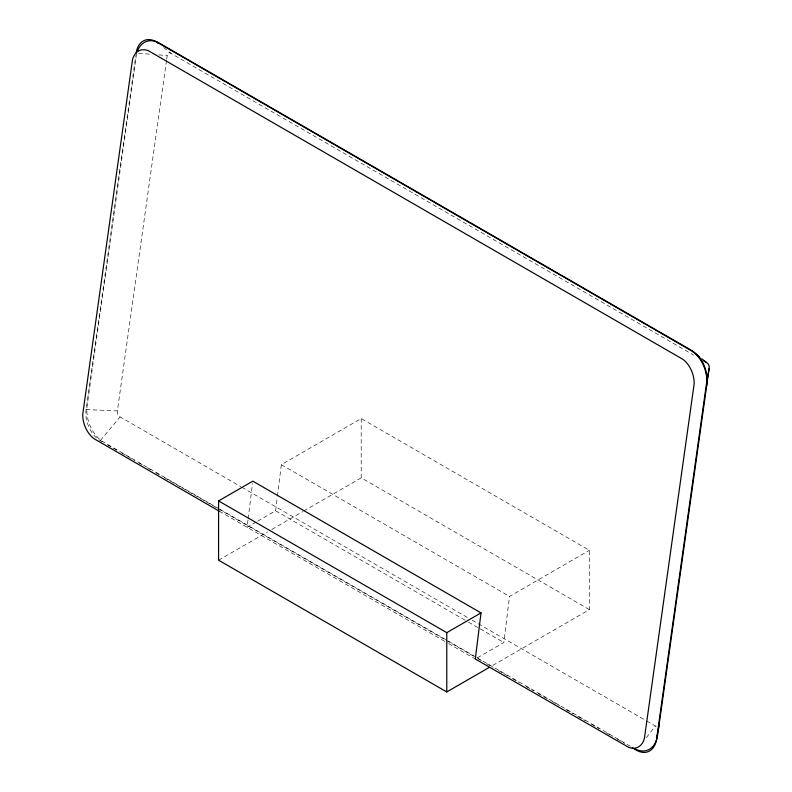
<?xml version="1.0" encoding="UTF-8"?>
<svg xmlns="http://www.w3.org/2000/svg" width="792" height="792" viewBox="0 0 792 792"><rect width="100%" height="100%" fill="white"/><g stroke="black" fill="none" stroke-linecap="round" stroke-linejoin="round"><path stroke-width="0.59" stroke-dasharray="3.96 2.97" d="M166.508 60.479L117.236 411.988A3.99 2.673 69.5 0 0 119.246 416.394L240.728 486.605M248.005 519.978L247.104 527.264L256.618 521.77M248.163 518.76L252.509 483.575M257.677 521.156L275.636 510.791L277.279 497.445M277.438 496.228L281.338 464.676L361.202 418.562L589.406 550.311L589.406 609.602L491.486 666.131M477.418 657.786L503.831 642.54L509.533 596.426L589.406 550.311M102.316 441.807L100.267 440.619A24.206 16.187 69.5 0 1 86.13 409.563L135.808 55.519M166.676 59.252L167.389 54.579A3.99 2.673 69.5 0 1 170.24 52.975L693.564 355.044M646.341 737.639L655.4 726.017L656.241 726.432M100.267 440.619L120.067 416.948M218.582 560.192L267.548 531.927M271.805 529.472L302.663 511.652M303.732 511.038L361.202 477.853L589.406 609.602M86.13 409.563L117.325 410.919M138.541 53.262L150.48 54.222M158.836 54.905L167.191 55.579M281.338 464.676L509.533 596.426M241.798 487.228L467.884 617.75M472.171 620.225L645.757 720.443M646.826 721.067L655.4 726.017M275.636 510.791L467.399 621.512M468.478 622.126L479.19 628.313M480.259 628.927L503.831 642.54M219.136 508.82L103.613 442.124A28.235 18.889 69.5 0 1 87.11 405.89L136.145 56.45A28.235 18.889 69.5 0 1 136.769 53.321M220.206 509.434L475.853 657.033M476.923 657.657L630.957 746.579M107.435 444.757L117.661 450.658M121.75 453.024L134.59 460.439M138.867 462.914L143.154 465.379M147.431 467.854L151.718 470.319M155.994 472.794L160.281 475.269M164.558 477.734L216.998 508.018M218.067 508.632L473.854 656.311M478.14 658.786L482.417 661.251M486.704 663.726L493.119 667.428M498.475 670.527L508.108 676.081M512.384 678.556L518.809 682.259M526.294 686.585L533.788 690.911M538.075 693.386L547.708 698.95M551.984 701.415L559.479 705.741M565.894 709.454L573.388 713.77M577.665 716.245L585.159 720.572M591.584 724.284L599.079 728.6M606.563 732.927L612.988 736.639M617.265 739.104L624.759 743.431M219.265 511.187L447.45 642.926M448.51 643.54L475.309 659.003M163.667 47.579L171.092 53.391M361.202 418.562L361.202 477.853"/><path stroke-width="1.19" d="M635.045 748.915A28.235 18.889 69.5 0 0 657.607 735.253L709.246 367.419A3.99 2.673 69.5 0 0 707.236 363.003L703.207 360.598M489.357 667.369L446.777 691.941L218.582 560.192L218.582 500.91L252.816 481.15L481.011 612.899L475.309 659.003L628.551 747.292A22.176 14.83 69.5 0 0 644.401 738.382L694.148 383.882A22.176 14.83 69.5 0 0 682.991 359.38L148.342 50.708A22.176 14.83 69.5 0 0 132.502 59.618L82.754 414.117A22.176 14.83 69.5 0 0 93.901 438.62L219.265 511.187M632.254 747.757L636.53 750.232A24.206 16.187 69.5 0 0 656.617 738.936L706.642 382.437A24.206 16.187 69.5 0 0 692.505 351.381L156.242 41.768A24.206 16.187 69.5 0 0 136.155 53.064M656.617 738.936L657.439 734.283M657.855 731.957L659.291 723.819L659.092 724.828A3.99 2.673 69.5 0 1 658.558 725.908M706.86 381.269L709.157 368.478M218.582 500.91L446.777 632.659L481.011 612.899M156.242 41.768L158.103 43.223M692.505 351.381L699.92 357.291M701.781 358.766L706.414 362.459M446.777 632.659L446.777 691.941M706.642 385.813A28.235 18.889 69.5 0 0 690.139 349.579L159.588 43.263A28.235 18.889 69.5 0 0 137.729 50.441"/></g></svg>
